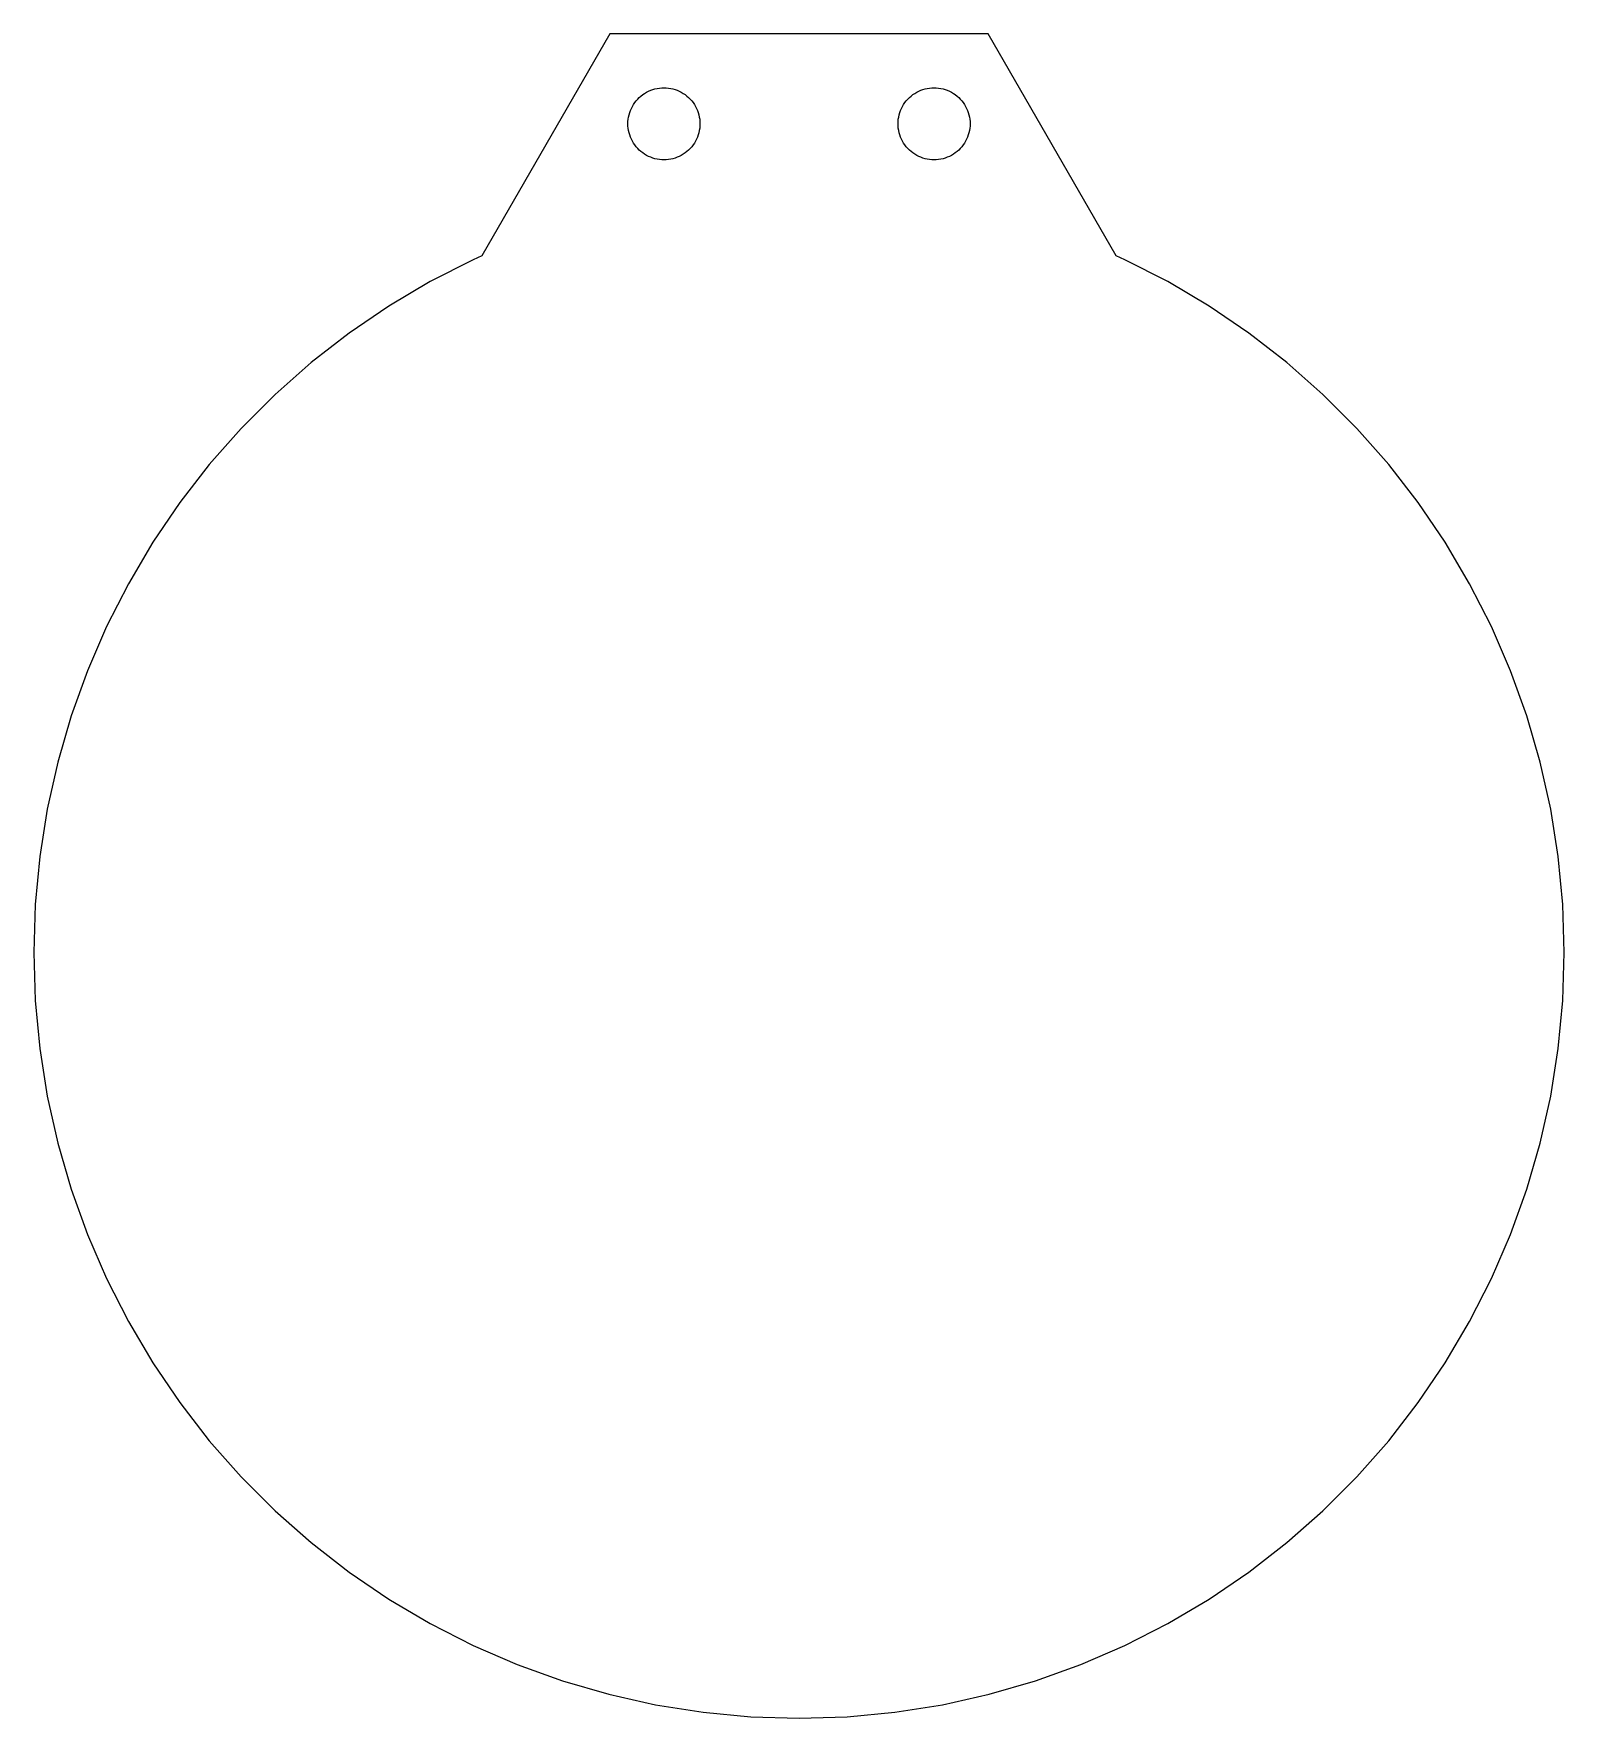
# Model space of a CAD drawing. Header units: metres. Extents: x -85 to 85, y -85 to 102.
import ezdxf

# ---------------------------------------------------------------- set-up
doc = ezdxf.new("R2010")
doc.units = ezdxf.units.M

msp = doc.modelspace()

# ---------------------------------------------------------------- linework, layer by layer
for p, q in [((-21, 102), (-35.2365, 77.3235)), ((21, 102), (-21, 102)), ((35.2365, 77.3235), (21, 102)), ((-17.3511, 95.2361), (-17.1433, 95.3773)), ((-17.1433, 95.3773), (-16.927, 95.5052)), ((-16.927, 95.5052), (-16.7031, 95.6193)), ((-16.7031, 95.6193), (-16.4725, 95.7191)), ((-16.4725, 95.7191), (-16.2361, 95.8042)), ((-16.2361, 95.8042), (-15.9948, 95.8743)), ((-15.9948, 95.8743), (-15.7495, 95.9291)), ((-15.7495, 95.9291), (-15.5013, 95.9685)), ((-15.5013, 95.9685), (-15.2512, 95.9921)), ((-15.2512, 95.9921), (-15, 96)), ((-15, 96), (-14.7488, 95.9921)), ((-14.7488, 95.9921), (-14.4987, 95.9685)), ((-14.4987, 95.9685), (-14.2505, 95.9291)), ((-14.2505, 95.9291), (-14.0052, 95.8743)), ((-14.0052, 95.8743), (-13.7639, 95.8042)), ((-13.7639, 95.8042), (-13.5275, 95.7191)), ((-13.5275, 95.7191), (-13.2969, 95.6193)), ((-13.2969, 95.6193), (-13.073, 95.5052)), ((-13.073, 95.5052), (-12.8567, 95.3773)), ((-12.8567, 95.3773), (-12.6488, 95.2361)), ((12.6488, 95.2361), (12.8567, 95.3773)), ((12.8567, 95.3773), (13.073, 95.5052)), ((13.073, 95.5052), (13.2969, 95.6193)), ((13.2969, 95.6193), (13.5275, 95.7191)), ((13.5275, 95.7191), (13.7639, 95.8042)), ((13.7639, 95.8042), (14.0052, 95.8743)), ((14.0052, 95.8743), (14.2505, 95.9291)), ((14.2505, 95.9291), (14.4987, 95.9685)), ((14.4987, 95.9685), (14.7488, 95.9921)), ((14.7488, 95.9921), (15, 96)), ((15, 96), (15.2512, 95.9921)), ((15.2512, 95.9921), (15.5013, 95.9685)), ((15.5013, 95.9685), (15.7495, 95.9291)), ((15.7495, 95.9291), (15.9948, 95.8743)), ((15.9948, 95.8743), (16.2361, 95.8042)), ((16.2361, 95.8042), (16.4725, 95.7191)), ((16.4725, 95.7191), (16.7031, 95.6193)), ((16.7031, 95.6193), (16.927, 95.5052)), ((16.927, 95.5052), (17.1433, 95.3773)), ((17.1433, 95.3773), (17.3511, 95.2361)), ((-18.7191, 93.4725), (-18.6193, 93.7031)), ((-18.6193, 93.7031), (-18.5052, 93.927)), ((-18.5052, 93.927), (-18.3773, 94.1433)), ((-18.3773, 94.1433), (-18.2361, 94.3511)), ((-18.2361, 94.3511), (-18.082, 94.5497)), ((-18.082, 94.5497), (-17.9159, 94.7382)), ((-17.9159, 94.7382), (-17.7382, 94.9159)), ((-17.7382, 94.9159), (-17.5497, 95.082)), ((-17.5497, 95.082), (-17.3511, 95.2361)), ((-12.6488, 95.2361), (-12.4503, 95.082)), ((-12.4503, 95.082), (-12.2618, 94.9159)), ((-12.2618, 94.9159), (-12.0841, 94.7382)), ((-12.0841, 94.7382), (-11.9179, 94.5497)), ((-11.9179, 94.5497), (-11.7639, 94.3511)), ((-11.7639, 94.3511), (-11.6227, 94.1433)), ((-11.6227, 94.1433), (-11.4948, 93.927)), ((-11.4948, 93.927), (-11.3807, 93.7031)), ((-11.3807, 93.7031), (-11.2809, 93.4725)), ((11.2809, 93.4725), (11.3807, 93.7031)), ((11.3807, 93.7031), (11.4948, 93.927)), ((11.4948, 93.927), (11.6227, 94.1433)), ((11.6227, 94.1433), (11.7639, 94.3511)), ((11.7639, 94.3511), (11.9179, 94.5497)), ((11.9179, 94.5497), (12.0841, 94.7382)), ((12.0841, 94.7382), (12.2618, 94.9159)), ((12.2618, 94.9159), (12.4503, 95.082)), ((12.4503, 95.082), (12.6488, 95.2361)), ((17.3511, 95.2361), (17.5497, 95.082)), ((17.5497, 95.082), (17.7382, 94.9159)), ((17.7382, 94.9159), (17.9159, 94.7382)), ((17.9159, 94.7382), (18.082, 94.5497)), ((18.082, 94.5497), (18.2361, 94.3511)), ((18.2361, 94.3511), (18.3773, 94.1433)), ((18.3773, 94.1433), (18.5052, 93.927)), ((18.5052, 93.927), (18.6193, 93.7031)), ((18.6193, 93.7031), (18.7191, 93.4725)), ((-19, 92), (-18.9921, 92.2512)), ((-18.9921, 91.7488), (-19, 92)), ((-18.9921, 92.2512), (-18.9684, 92.5013)), ((-18.9684, 91.4987), (-18.9921, 91.7488)), ((-18.9684, 92.5013), (-18.9291, 92.7495)), ((-18.9291, 92.7495), (-18.8743, 92.9948)), ((-18.8743, 92.9948), (-18.8042, 93.2361)), ((-18.8042, 93.2361), (-18.7191, 93.4725)), ((-11.2809, 93.4725), (-11.1958, 93.2361)), ((-11.1958, 93.2361), (-11.1257, 92.9948)), ((-11.1257, 92.9948), (-11.0708, 92.7495)), ((-11.0708, 92.7495), (-11.0315, 92.5013)), ((-11.0315, 92.5013), (-11.0079, 92.2512)), ((-11.0079, 91.7488), (-11.0315, 91.4987)), ((-11.0079, 92.2512), (-11, 92)), ((-11, 92), (-11.0079, 91.7488)), ((11, 92), (11.0079, 92.2512)), ((11.0079, 91.7488), (11, 92)), ((11.0079, 92.2512), (11.0315, 92.5013)), ((11.0315, 91.4987), (11.0079, 91.7488)), ((11.0315, 92.5013), (11.0708, 92.7495)), ((11.0708, 92.7495), (11.1257, 92.9948)), ((11.1257, 92.9948), (11.1958, 93.2361)), ((11.1958, 93.2361), (11.2809, 93.4725)), ((18.7191, 93.4725), (18.8042, 93.2361)), ((18.8042, 93.2361), (18.8743, 92.9948)), ((18.8743, 92.9948), (18.9291, 92.7495)), ((18.9291, 92.7495), (18.9684, 92.5013)), ((18.9684, 92.5013), (18.9921, 92.2512)), ((18.9921, 91.7488), (18.9684, 91.4987)), ((18.9921, 92.2512), (19, 92)), ((19, 92), (18.9921, 91.7488)), ((-18.9291, 91.2505), (-18.9684, 91.4987)), ((-18.8743, 91.0052), (-18.9291, 91.2505)), ((-18.8042, 90.7639), (-18.8743, 91.0052)), ((-18.7191, 90.5275), (-18.8042, 90.7639)), ((-18.6193, 90.2969), (-18.7191, 90.5275)), ((-18.5052, 90.073), (-18.6193, 90.2969)), ((-18.3773, 89.8567), (-18.5052, 90.073)), ((-18.2361, 89.6488), (-18.3773, 89.8567)), ((-11.6227, 89.8567), (-11.7639, 89.6488)), ((-11.4948, 90.073), (-11.6227, 89.8567)), ((-11.3807, 90.2969), (-11.4948, 90.073)), ((-11.2809, 90.5275), (-11.3807, 90.2969)), ((-11.1958, 90.7639), (-11.2809, 90.5275)), ((-11.1257, 91.0052), (-11.1958, 90.7639)), ((-11.0708, 91.2505), (-11.1257, 91.0052)), ((-11.0315, 91.4987), (-11.0708, 91.2505)), ((11.0708, 91.2505), (11.0315, 91.4987)), ((11.1257, 91.0052), (11.0708, 91.2505)), ((11.1958, 90.7639), (11.1257, 91.0052)), ((11.2809, 90.5275), (11.1958, 90.7639)), ((11.3807, 90.2969), (11.2809, 90.5275)), ((11.4948, 90.073), (11.3807, 90.2969)), ((11.6227, 89.8567), (11.4948, 90.073)), ((11.7639, 89.6488), (11.6227, 89.8567)), ((18.3773, 89.8567), (18.2361, 89.6488)), ((18.5052, 90.073), (18.3773, 89.8567)), ((18.6193, 90.2969), (18.5052, 90.073)), ((18.7191, 90.5275), (18.6193, 90.2969)), ((18.8042, 90.7639), (18.7191, 90.5275)), ((18.8743, 91.0052), (18.8042, 90.7639)), ((18.9291, 91.2505), (18.8743, 91.0052)), ((18.9684, 91.4987), (18.9291, 91.2505)), ((-18.082, 89.4503), (-18.2361, 89.6488)), ((-17.9159, 89.2618), (-18.082, 89.4503)), ((-17.7382, 89.0841), (-17.9159, 89.2618)), ((-17.5497, 88.9179), (-17.7382, 89.0841)), ((-17.3511, 88.7639), (-17.5497, 88.9179)), ((-17.1433, 88.6227), (-17.3511, 88.7639)), ((-16.927, 88.4948), (-17.1433, 88.6227)), ((-16.7031, 88.3807), (-16.927, 88.4948)), ((-16.4725, 88.2809), (-16.7031, 88.3807)), ((-16.2361, 88.1958), (-16.4725, 88.2809)), ((-15.9948, 88.1257), (-16.2361, 88.1958)), ((-15.7495, 88.0708), (-15.9948, 88.1257)), ((-15.5013, 88.0315), (-15.7495, 88.0708)), ((-15.2512, 88.0079), (-15.5013, 88.0315)), ((-15, 88), (-15.2512, 88.0079)), ((-14.7488, 88.0079), (-15, 88)), ((-14.4987, 88.0315), (-14.7488, 88.0079)), ((-14.2505, 88.0708), (-14.4987, 88.0315)), ((-14.0052, 88.1257), (-14.2505, 88.0708)), ((-13.7639, 88.1958), (-14.0052, 88.1257)), ((-13.5275, 88.2809), (-13.7639, 88.1958)), ((-13.2969, 88.3807), (-13.5275, 88.2809)), ((-13.073, 88.4948), (-13.2969, 88.3807)), ((-12.8567, 88.6227), (-13.073, 88.4948)), ((-12.6488, 88.7639), (-12.8567, 88.6227)), ((-12.4503, 88.9179), (-12.6488, 88.7639)), ((-12.2618, 89.0841), (-12.4503, 88.9179)), ((-12.0841, 89.2618), (-12.2618, 89.0841)), ((-11.9179, 89.4503), (-12.0841, 89.2618)), ((-11.7639, 89.6488), (-11.9179, 89.4503)), ((11.9179, 89.4503), (11.7639, 89.6488)), ((12.0841, 89.2618), (11.9179, 89.4503)), ((12.2618, 89.0841), (12.0841, 89.2618)), ((12.4503, 88.9179), (12.2618, 89.0841)), ((12.6488, 88.7639), (12.4503, 88.9179)), ((12.8567, 88.6227), (12.6488, 88.7639)), ((13.073, 88.4948), (12.8567, 88.6227)), ((13.2969, 88.3807), (13.073, 88.4948)), ((13.5275, 88.2809), (13.2969, 88.3807)), ((13.7639, 88.1958), (13.5275, 88.2809)), ((14.0052, 88.1257), (13.7639, 88.1958)), ((14.2505, 88.0708), (14.0052, 88.1257)), ((14.4987, 88.0315), (14.2505, 88.0708)), ((14.7488, 88.0079), (14.4987, 88.0315)), ((15, 88), (14.7488, 88.0079)), ((15.2512, 88.0079), (15, 88)), ((15.5013, 88.0315), (15.2512, 88.0079)), ((15.7495, 88.0708), (15.5013, 88.0315)), ((15.9948, 88.1257), (15.7495, 88.0708)), ((16.2361, 88.1958), (15.9948, 88.1257)), ((16.4725, 88.2809), (16.2361, 88.1958)), ((16.7031, 88.3807), (16.4725, 88.2809)), ((16.927, 88.4948), (16.7031, 88.3807)), ((17.1433, 88.6227), (16.927, 88.4948)), ((17.3511, 88.7639), (17.1433, 88.6227)), ((17.5497, 88.9179), (17.3511, 88.7639)), ((17.7382, 89.0841), (17.5497, 88.9179)), ((17.9159, 89.2618), (17.7382, 89.0841)), ((18.082, 89.4503), (17.9159, 89.2618)), ((18.2361, 89.6488), (18.082, 89.4503)), ((-36.1912, 76.9103), (-40.9491, 74.4861)), ((-35.2365, 77.3235), (-36.1912, 76.9103)), ((36.1912, 76.9103), (35.2365, 77.3235)), ((40.9491, 74.4861), (36.1912, 76.9103)), ((-40.9491, 74.4861), (-45.5453, 71.7679)), ((45.5453, 71.7679), (40.9491, 74.4861)), ((-45.5453, 71.7679), (-49.9617, 68.7664)), ((49.9617, 68.7664), (45.5453, 71.7679)), ((-49.9617, 68.7664), (-54.181, 65.4936)), ((54.181, 65.4936), (49.9617, 68.7664)), ((-54.181, 65.4936), (-58.1865, 61.9623)), ((58.1865, 61.9623), (54.181, 65.4936)), ((-58.1865, 61.9623), (-61.9623, 58.1865)), ((61.9623, 58.1865), (58.1865, 61.9623)), ((-61.9623, 58.1865), (-65.4936, 54.181)), ((65.4936, 54.181), (61.9623, 58.1865)), ((-65.4936, 54.181), (-68.7664, 49.9617)), ((68.7664, 49.9617), (65.4936, 54.181)), ((-68.7664, 49.9617), (-71.7679, 45.5453)), ((71.7679, 45.5453), (68.7664, 49.9617)), ((-71.7679, 45.5453), (-74.4861, 40.9491)), ((74.4861, 40.9491), (71.7679, 45.5453)), ((-74.4861, 40.9491), (-76.9103, 36.1912)), ((76.9103, 36.1912), (74.4861, 40.9491)), ((-76.9103, 36.1912), (-79.031, 31.2906)), ((79.031, 31.2906), (76.9103, 36.1912)), ((-79.031, 31.2906), (-80.8398, 26.2664)), ((80.8398, 26.2664), (79.031, 31.2906)), ((-80.8398, 26.2664), (-82.3296, 21.1386)), ((82.3296, 21.1386), (80.8398, 26.2664)), ((-82.3296, 21.1386), (-83.4944, 15.9274)), ((83.4944, 15.9274), (82.3296, 21.1386)), ((-83.4944, 15.9274), (-84.3297, 10.6533)), ((84.3297, 10.6533), (83.4944, 15.9274)), ((-84.3297, 10.6533), (-84.8323, 5.3372)), ((84.8323, 5.3372), (84.3297, 10.6533)), ((-84.8323, 5.3372), (-85, 0)), ((85, 0), (84.8323, 5.3372)), ((-85, 0), (-84.8323, -5.3372)), ((84.8323, -5.3372), (85, 0)), ((-84.8323, -5.3372), (-84.3297, -10.6533)), ((84.3297, -10.6533), (84.8323, -5.3372)), ((-84.3297, -10.6533), (-83.4944, -15.9274)), ((83.4944, -15.9274), (84.3297, -10.6533)), ((-83.4944, -15.9274), (-82.3296, -21.1386)), ((82.3296, -21.1386), (83.4944, -15.9274)), ((-82.3296, -21.1386), (-80.8398, -26.2664)), ((80.8398, -26.2664), (82.3296, -21.1386)), ((-80.8398, -26.2664), (-79.031, -31.2906)), ((79.031, -31.2906), (80.8398, -26.2664)), ((-79.031, -31.2906), (-76.9103, -36.1912)), ((76.9103, -36.1912), (79.031, -31.2906)), ((-76.9103, -36.1912), (-74.4861, -40.9491)), ((74.4861, -40.9491), (76.9103, -36.1912)), ((-74.4861, -40.9491), (-71.7679, -45.5453)), ((71.7679, -45.5453), (74.4861, -40.9491)), ((-71.7679, -45.5453), (-68.7664, -49.9617)), ((68.7664, -49.9617), (71.7679, -45.5453)), ((-68.7664, -49.9617), (-65.4936, -54.181)), ((65.4936, -54.181), (68.7664, -49.9617)), ((-65.4936, -54.181), (-61.9623, -58.1865)), ((61.9623, -58.1865), (65.4936, -54.181)), ((-61.9623, -58.1865), (-58.1865, -61.9623)), ((58.1865, -61.9623), (61.9623, -58.1865)), ((-58.1865, -61.9623), (-54.181, -65.4936)), ((54.181, -65.4936), (58.1865, -61.9623)), ((-54.181, -65.4936), (-49.9617, -68.7664)), ((49.9617, -68.7664), (54.181, -65.4936)), ((-49.9617, -68.7664), (-45.5453, -71.7679)), ((45.5453, -71.7679), (49.9617, -68.7664)), ((-45.5453, -71.7679), (-40.9491, -74.4861)), ((40.9491, -74.4861), (45.5453, -71.7679)), ((-40.9491, -74.4861), (-36.1912, -76.9103)), ((36.1912, -76.9103), (40.9491, -74.4861)), ((-36.1912, -76.9103), (-31.2906, -79.031)), ((31.2906, -79.031), (36.1912, -76.9103)), ((-31.2906, -79.031), (-26.2664, -80.8398)), ((26.2664, -80.8398), (31.2906, -79.031)), ((-26.2664, -80.8398), (-21.1386, -82.3296)), ((21.1386, -82.3296), (26.2664, -80.8398)), ((-21.1386, -82.3296), (-15.9274, -83.4944)), ((-15.9274, -83.4944), (-10.6533, -84.3297)), ((10.6533, -84.3297), (15.9274, -83.4944)), ((15.9274, -83.4944), (21.1386, -82.3296)), ((-10.6533, -84.3297), (-5.3372, -84.8323)), ((-5.3372, -84.8323), (0, -85)), ((0, -85), (5.3372, -84.8323)), ((5.3372, -84.8323), (10.6533, -84.3297))]:
    msp.add_line(p, q)

doc.saveas('drawing.dxf')
